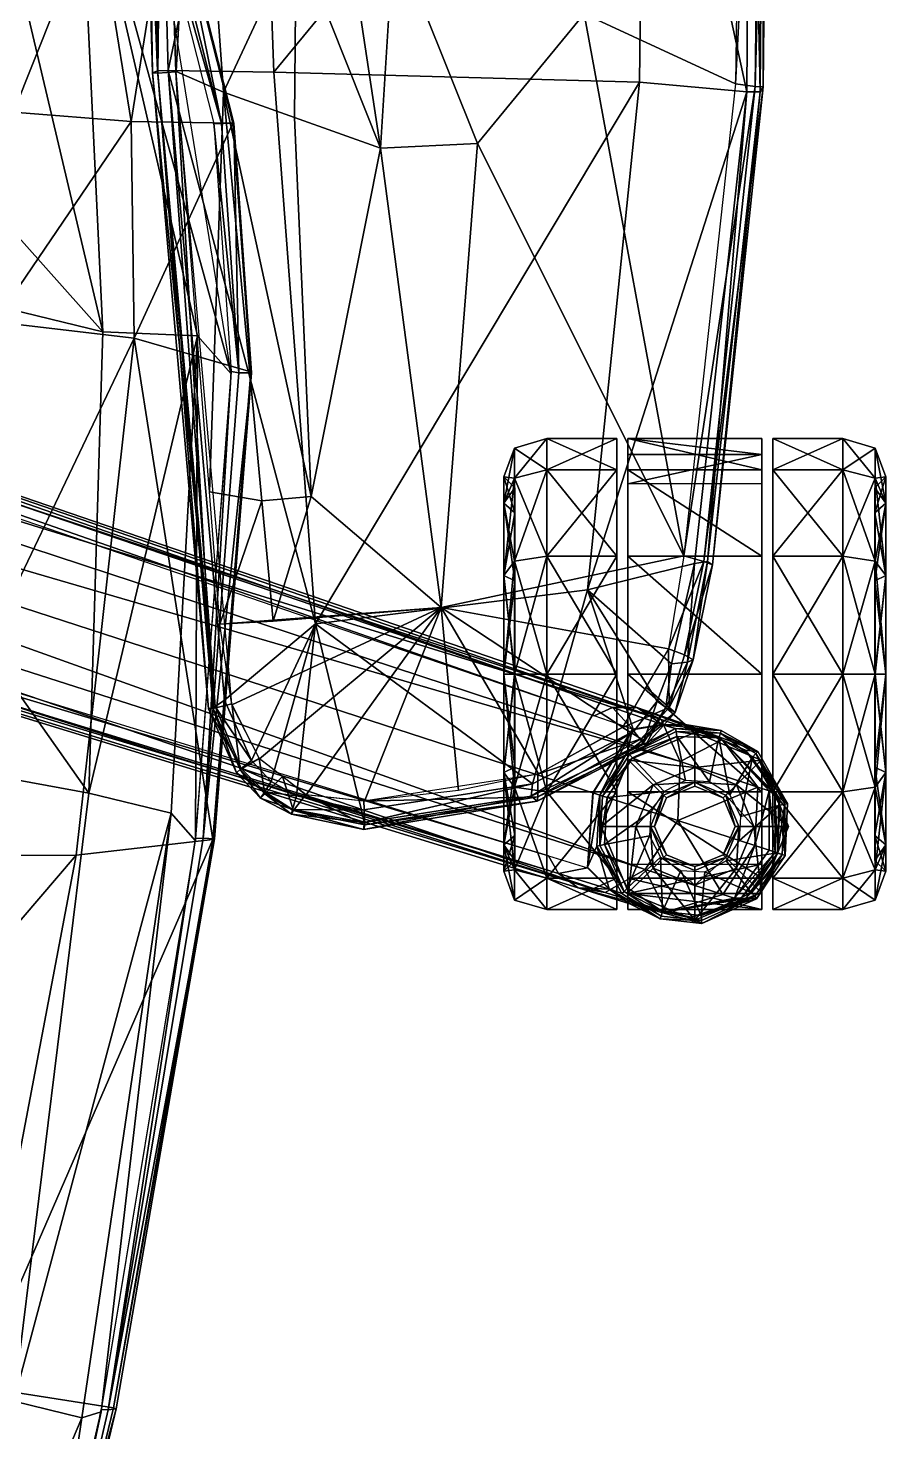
# Model space of a CAD drawing. Header units: inches. Extents: x -13.4 to 13.4, y -1.9 to 24.2.
# Drawn here: x 8.7 to 13.36, y 4.32 to 11.94 of the extents above; entities that cross this region are included whole.
import ezdxf

# ---------------------------------------------------------------- set-up
doc = ezdxf.new("R2010")
doc.units = ezdxf.units.IN
doc.header["$MEASUREMENT"] = 0
for name, color, linetype in [('AFUSE-3D-042', 42, 'Continuous'), ('AFUSE-3D-043', 43, 'Continuous'), ('AFUSE-3D-066', 66, 'Continuous'), ('AFUSE-3D-072', 72, 'Continuous'), ('AFUSE-3D-073', 73, 'Continuous')]:
    doc.layers.add(name, color=color, linetype=linetype)

msp = doc.modelspace()

# ---------------------------------------------------------------- meshes
at = {"layer": 'AFUSE-3D-042'}
mesh = msp.add_polyface(dxfattribs=at)
corners = [(9.3974, 13.9577, 25.1394), (9.457, 11.7093, 25.1382), (9.3992, 11.7077, 25.0924), (9.3376, 13.9509, 25.0929), (12.0456, 14.1476, 25.2602), (12.0175, 11.6457, 25.2727), (10.0324, 11.7004, 25.2707), (9.9461, 14.0449, 25.2595), (12.6013, 11.593, 25.1382), (12.6181, 14.276, 25.142), (12.6892, 11.6194, 24.8696), (12.6722, 11.593, 25.0757), (12.692, 14.2925, 25.0794), (12.7167, 14.298, 24.8684), (9.9912, 15.3103, 25.2397), (9.4082, 15.2811, 25.1391), (11.8198, 15.2274, 25.2431), (12.4533, 15.2512, 25.1372), (12.1926, 15.6488, 25.1321), (9.5983, 15.8854, 25.1409), (11.7099, 15.9186, 25.1418), (12.5236, 15.2609, 25.0796), (9.3471, 15.277, 25.0951), (9.3071, 13.9601, 24.9176), (9.3147, 15.2699, 24.9183), (12.5378, 15.2929, 24.8724), (9.3735, 11.6957, 24.9204), (12.2299, 15.7174, 25.0755), (9.5611, 15.947, 25.0967), (9.3359, 13.9601, 24.8414), (9.4272, 13.9467, 24.7573), (9.401, 11.695, 24.8421), (9.3452, 15.258, 24.8437), (9.4438, 15.2372, 24.7441), (9.5543, 15.9541, 24.8447), (9.6262, 15.8839, 24.7333), (12.5004, 15.2761, 24.7873), (12.2334, 15.7401, 24.8806), (12.4147, 15.2419, 24.7297), (12.1884, 15.6956, 24.7822), (12.6767, 14.2911, 24.7814), (12.5754, 14.2872, 24.7185), (12.6464, 11.6218, 24.781), (12.5395, 11.6371, 24.7139)]
mesh.append_faces([[corners[k] for k in face] for face in [(0, 1, 2), (2, 3, 0), (4, 5, 6), (6, 7, 4), (8, 5, 4), (4, 9, 8), (10, 11, 12), (12, 13, 10), (7, 6, 1), (1, 0, 7), (14, 7, 0), (0, 15, 14), (16, 4, 7), (7, 14, 16), (17, 9, 4), (4, 16, 17), (18, 17, 16), (14, 15, 19), (20, 16, 14), (21, 17, 18), (19, 15, 22), (3, 23, 24), (24, 22, 3), (21, 25, 13), (13, 12, 21), (23, 3, 2), (2, 26, 23), (9, 12, 11), (11, 8, 9), (25, 21, 27), (28, 22, 24), (0, 3, 22), (22, 15, 0), (17, 21, 12), (12, 9, 17), (29, 23, 26), (30, 29, 31), (32, 24, 23), (23, 29, 32), (29, 30, 33), (33, 32, 29), (24, 32, 34), (32, 33, 35), (36, 25, 37), (38, 36, 39), (40, 13, 25), (25, 36, 40), (36, 38, 41), (41, 40, 36), (42, 10, 13), (13, 40, 42), (40, 41, 43), (43, 42, 40)]], dxfattribs={"vtx2": -1})
mesh = msp.add_polyface(dxfattribs=at)
corners = [(11.735, 8.8891, 25.2363), (12.0175, 11.6457, 25.2727), (12.6013, 11.593, 25.1382), (12.3163, 9.0307, 25.1393), (12.1911, 8.487, 25.1404), (12.113, 8.2846, 25.1401), (10.2587, 8.7035, 25.2324), (10.0324, 11.7004, 25.2707), (11.4357, 7.835, 25.1396), (9.7631, 8.289, 25.1401), (9.457, 11.7093, 25.1382), (9.7124, 8.2548, 25.0977), (9.3992, 11.7077, 25.0924), (12.2778, 8.4954, 25.0808), (12.1605, 8.2488, 25.0843), (12.3875, 9.0424, 25.0823), (12.6722, 11.593, 25.0757), (12.6892, 11.6194, 24.8696), (12.414, 9.0237, 24.8758), (10.0173, 7.8467, 25.1396), (9.9106, 7.9613, 25.1396), (12.0371, 8.0562, 25.0841), (11.986, 8.12, 25.1396), (9.3735, 11.6957, 24.9204), (9.6776, 8.2429, 24.9191), (12.2114, 8.2222, 24.8753), (12.3085, 8.5086, 24.8755), (12.0505, 8.0429, 24.8769), (12.1784, 8.2485, 24.7853), (12.2616, 8.5354, 24.7779), (12.1746, 8.5673, 24.7202), (12.0524, 8.3595, 24.7208), (12.0257, 8.0796, 24.7952), (11.9245, 8.1405, 24.717), (9.401, 11.695, 24.8421), (9.703, 8.2445, 24.837), (9.8029, 8.2697, 24.7272), (9.4994, 11.7008, 24.7368), (9.3359, 13.9601, 24.8414), (9.4272, 13.9467, 24.7573), (12.3661, 9.0416, 24.7741), (12.6464, 11.6218, 24.781), (12.5395, 11.6371, 24.7139), (12.2577, 9.0722, 24.7092)]
mesh.append_faces([[corners[k] for k in face] for face in [(0, 1, 2), (2, 3, 0), (4, 5, 0), (0, 3, 4), (6, 7, 1), (1, 0, 6), (6, 0, 8), (6, 9, 10), (10, 7, 6), (10, 9, 11), (11, 12, 10), (4, 13, 14), (14, 5, 4), (3, 15, 13), (13, 4, 3), (16, 17, 18), (18, 15, 16), (6, 19, 20), (20, 9, 6), (5, 14, 21), (0, 5, 22), (22, 8, 0), (23, 12, 11), (11, 24, 23), (25, 14, 13), (13, 26, 25), (26, 13, 15), (15, 18, 26), (2, 16, 15), (15, 3, 2), (11, 9, 20), (14, 25, 27), (28, 25, 26), (26, 29, 28), (30, 31, 28), (28, 29, 30), (25, 28, 32), (28, 31, 33), (33, 32, 28), (34, 23, 24), (24, 35, 34), (35, 36, 37), (37, 34, 35), (23, 34, 38), (34, 37, 39), (40, 18, 17), (17, 41, 40), (41, 42, 43), (43, 40, 41), (29, 26, 18), (18, 40, 29), (30, 29, 40), (40, 43, 30)]], dxfattribs={"vtx2": -1})
mesh = msp.add_polyface(dxfattribs=at)
corners = [(11.8949, 8.9912, 0.3095), (11.8949, 9.0709, 0.1714), (11.8949, 9.5393, 0.6398), (11.8949, 9.4012, 0.7195), (11.515, 9.0709, 0.1714), (11.515, 9.5393, 0.6398), (11.2804, 8.9667, 0.3519), (11.3398, 8.9371, 0.4033), (11.3398, 9.3074, 0.7736), (11.2804, 9.3588, 0.7439), (11.8949, 9.7107, 1.2795), (11.8949, 9.5513, 1.2795), (11.515, 9.7107, 1.2795), (11.3398, 9.443, 1.2795), (11.2804, 9.5023, 1.2795), (11.8949, 9.5393, 1.9193), (11.8949, 9.4012, 1.8396), (11.515, 9.5393, 1.9193), (11.3398, 9.3074, 1.7854), (11.2804, 9.3588, 1.8151), (11.8949, 9.0709, 2.3876), (11.8949, 8.9912, 2.2496), (11.515, 9.0709, 2.3876), (11.3398, 8.9371, 2.1558), (11.2804, 8.9667, 2.2072), (11.3391, 9.0449, 0.2165), (11.3391, 9.4942, 0.6658), (11.3391, 9.6586, 1.2795), (11.3391, 9.4942, 1.8932), (11.3391, 9.0449, 2.3425), (11.3398, 8.4312, 0.2677), (11.9539, 9.5513, 1.2795), (11.9539, 9.4012, 1.8396), (11.9539, 9.5393, 1.9193), (11.9539, 9.7107, 1.2795), (11.9539, 8.9912, 2.2496), (11.9539, 9.0709, 2.3876), (12.6823, 9.0709, 2.3876), (12.6823, 9.5393, 1.9193), (12.6823, 9.6231, 0.9528), (11.9539, 9.6231, 0.9528), (11.9539, 9.4637, 0.9528)]
mesh.append_faces([[corners[k] for k in face] for face in [(30, 18, 8)]], dxfattribs={"vtx0": -1, "vtx1": -1, "vtx2": -1})
mesh.append_faces([[corners[k] for k in face] for face in [(0, 1, 2), (2, 3, 0), (1, 4, 5), (5, 2, 1), (6, 7, 8), (8, 9, 6), (3, 2, 10), (10, 11, 3), (2, 5, 12), (12, 10, 2), (9, 8, 13), (13, 14, 9), (11, 10, 15), (15, 16, 11), (10, 12, 17), (17, 15, 10), (14, 13, 18), (18, 19, 14), (16, 15, 20), (20, 21, 16), (15, 17, 22), (22, 20, 15), (19, 18, 23), (23, 24, 19), (25, 26, 5), (5, 4, 25), (26, 27, 12), (12, 5, 26), (27, 28, 17), (17, 12, 27), (28, 29, 22), (22, 17, 28), (6, 9, 26), (26, 25, 6), (9, 14, 27), (27, 26, 9), (14, 19, 28), (28, 27, 14), (19, 24, 29), (29, 28, 19), (18, 13, 8), (31, 32, 33), (33, 34, 31), (32, 35, 36), (36, 33, 32), (33, 36, 37), (34, 33, 38), (39, 40, 34), (31, 34, 40), (40, 41, 31), (41, 40, 39)]], dxfattribs={"vtx2": -1})
mesh = msp.add_polyface(dxfattribs=at)
corners = [(12.7413, 8.9912, 0.3095), (12.7413, 9.4012, 0.7195), (12.7413, 9.5393, 0.6398), (12.7413, 9.0709, 0.1714), (13.1213, 9.5393, 0.6398), (13.1213, 9.0709, 0.1714), (13.3558, 8.9667, 0.3519), (13.3558, 9.3588, 0.7439), (13.2965, 9.3074, 0.7736), (13.2965, 8.9371, 0.4033), (12.7413, 9.5513, 1.2795), (12.7413, 9.7107, 1.2795), (13.1213, 9.7107, 1.2795), (13.3558, 9.5023, 1.2795), (13.2965, 9.443, 1.2795), (12.7413, 9.4012, 1.8396), (12.7413, 9.5393, 1.9193), (13.1213, 9.5393, 1.9193), (13.3558, 9.3588, 1.8151), (13.2965, 9.3074, 1.7854), (12.7413, 8.9912, 2.2496), (12.7413, 9.0709, 2.3876), (13.1213, 9.0709, 2.3876), (13.3558, 8.9667, 2.2072), (13.2965, 8.9371, 2.1558), (13.2971, 9.0449, 0.2165), (13.2971, 9.4942, 0.6658), (13.2971, 9.6586, 1.2795), (13.2971, 9.4942, 1.8932), (13.2971, 9.0449, 2.3425), (13.2965, 8.4312, 2.2913), (13.2965, 8.4312, 0.2677), (12.6823, 9.0709, 2.3876), (12.6823, 9.5393, 1.9193), (11.9539, 9.5393, 1.9193), (12.6823, 9.7107, 1.2795), (11.9539, 9.7107, 1.2795), (12.6823, 9.6231, 0.9528), (12.6823, 9.4637, 0.9528), (11.9539, 9.4637, 0.9528), (12.6823, 9.4012, 1.8396), (12.6823, 9.5513, 1.2795), (12.6823, 8.9912, 2.2496)]
mesh.append_faces([[corners[k] for k in face] for face in [(8, 19, 31)]], dxfattribs={"vtx0": -1, "vtx1": -1, "vtx2": -1})
mesh.append_faces([[corners[k] for k in face] for face in [(0, 1, 2), (2, 3, 0), (3, 2, 4), (4, 5, 3), (6, 7, 8), (8, 9, 6), (1, 10, 11), (11, 2, 1), (2, 11, 12), (12, 4, 2), (7, 13, 14), (14, 8, 7), (10, 15, 16), (16, 11, 10), (11, 16, 17), (17, 12, 11), (13, 18, 19), (19, 14, 13), (15, 20, 21), (21, 16, 15), (16, 21, 22), (22, 17, 16), (18, 23, 24), (24, 19, 18), (25, 5, 4), (4, 26, 25), (26, 4, 12), (12, 27, 26), (27, 12, 17), (17, 28, 27), (28, 17, 22), (22, 29, 28), (6, 25, 26), (26, 7, 6), (7, 26, 27), (27, 13, 7), (13, 27, 28), (28, 18, 13), (18, 28, 29), (29, 23, 18), (8, 14, 19), (19, 24, 30), (32, 33, 34), (33, 35, 36), (36, 35, 37), (37, 38, 39), (35, 33, 40), (40, 41, 35), (41, 38, 37), (37, 35, 41), (33, 32, 42), (42, 40, 33)]], dxfattribs={"vtx2": -1})
mesh = msp.add_polyface(dxfattribs=at)
corners = [(11.8949, 8.4312, 0.1594), (11.8949, 8.4312, 0), (11.8949, 9.0709, 0.1714), (11.8949, 8.9912, 0.3095), (11.515, 8.4312, 0), (11.515, 9.0709, 0.1714), (11.2804, 8.4312, 0.2083), (11.3398, 8.4312, 0.2677), (11.3398, 8.9371, 0.4033), (11.2804, 8.9667, 0.3519), (11.8949, 8.9912, 2.2496), (11.8949, 9.0709, 2.3876), (11.8949, 8.4312, 2.5591), (11.8949, 8.4312, 2.3997), (11.515, 9.0709, 2.3876), (11.515, 8.4312, 2.5591), (11.2804, 8.9667, 2.2072), (11.3398, 8.9371, 2.1558), (11.3398, 8.4312, 2.2913), (11.2804, 8.4312, 2.3507), (11.8949, 7.7914, 2.3876), (11.8949, 7.8711, 2.2496), (11.515, 7.7914, 2.3876), (11.3398, 7.9253, 2.1558), (11.2804, 7.8956, 2.2072), (11.8949, 7.8711, 0.3095), (11.8949, 7.7914, 0.1714), (11.515, 7.7914, 0.1714), (11.2804, 7.8956, 0.3519), (11.3398, 7.9253, 0.4033), (11.3391, 8.4312, 0.0521), (11.3391, 9.0449, 0.2165), (11.3391, 9.0449, 2.3425), (11.3391, 8.4312, 2.507), (11.3391, 7.8174, 2.3425), (11.3391, 7.8174, 0.2165), (11.3398, 9.3074, 1.7854), (11.3398, 7.5549, 1.7854), (11.3398, 9.3074, 0.7736), (11.9539, 8.9912, 2.2496), (11.9539, 8.4312, 2.3997), (11.9539, 8.4312, 2.5591), (11.9539, 9.0709, 2.3876), (11.9539, 7.8711, 2.2496), (11.9539, 7.7914, 2.3876), (12.6823, 7.7914, 2.3876), (12.6823, 8.4312, 2.5591), (11.9579, 7.9638, 2.5581), (11.9579, 7.9638, 2.6614), (12.3178, 8.1129, 2.6614), (11.9579, 7.9638, 2.4559), (12.3178, 8.1129, 2.4559)]
mesh.append_faces([[corners[k] for k in face] for face in [(50, 49, 51)]], dxfattribs={"vtx0": -1})
mesh.append_faces([[corners[k] for k in face] for face in [(37, 18, 36), (7, 37, 36)]], dxfattribs={"vtx0": -1, "vtx1": -1, "vtx2": -1})
mesh.append_faces([[corners[k] for k in face] for face in [(8, 7, 38)]], dxfattribs={"vtx1": -1})
mesh.append_faces([[corners[k] for k in face] for face in [(50, 47, 49)]], dxfattribs={"vtx1": -1, "vtx2": -1})
mesh.append_faces([[corners[k] for k in face] for face in [(0, 1, 2), (2, 3, 0), (1, 4, 5), (5, 2, 1), (6, 7, 8), (8, 9, 6), (10, 11, 12), (12, 13, 10), (11, 14, 15), (15, 12, 11), (16, 17, 18), (18, 19, 16), (13, 12, 20), (20, 21, 13), (12, 15, 22), (19, 18, 23), (23, 24, 19), (25, 26, 1), (1, 0, 25), (26, 27, 4), (4, 1, 26), (28, 29, 7), (7, 6, 28), (30, 31, 5), (5, 4, 30), (32, 33, 15), (15, 14, 32), (33, 34, 22), (22, 15, 33), (35, 30, 4), (4, 27, 35), (6, 9, 31), (31, 30, 6), (16, 19, 33), (33, 32, 16), (19, 24, 34), (34, 33, 19), (28, 6, 30), (30, 35, 28), (18, 17, 36), (39, 40, 41), (41, 42, 39), (40, 43, 44), (44, 41, 40), (41, 44, 45), (42, 41, 46), (47, 48, 49)]], dxfattribs={"vtx2": -1})
mesh = msp.add_polyface(dxfattribs=at)
corners = [(12.7413, 8.4312, 0.1594), (12.7413, 8.9912, 0.3095), (12.7413, 9.0709, 0.1714), (12.7413, 8.4312, 0), (13.1213, 9.0709, 0.1714), (13.1213, 8.4312, 0), (13.3558, 8.4312, 0.2083), (13.3558, 8.9667, 0.3519), (13.2965, 8.9371, 0.4033), (13.2965, 8.4312, 0.2677), (12.7413, 8.9912, 2.2496), (12.7413, 8.4312, 2.3997), (12.7413, 8.4312, 2.5591), (12.7413, 9.0709, 2.3876), (13.1213, 8.4312, 2.5591), (13.1213, 9.0709, 2.3876), (13.3558, 8.9667, 2.2072), (13.3558, 8.4312, 2.3507), (13.2965, 8.4312, 2.2913), (13.2965, 8.9371, 2.1558), (12.7413, 7.8711, 2.2496), (12.7413, 7.7914, 2.3876), (13.1213, 7.7914, 2.3876), (13.3558, 7.8956, 2.2072), (13.2965, 7.9253, 2.1558), (12.7413, 7.8711, 0.3095), (12.7413, 7.7914, 0.1714), (13.1213, 7.7914, 0.1714), (13.3558, 7.8956, 0.3519), (13.2965, 7.9253, 0.4033), (13.2971, 8.4312, 0.0521), (13.2971, 9.0449, 0.2165), (13.2971, 9.0449, 2.3425), (13.2971, 8.4312, 2.507), (13.2971, 7.8174, 2.3425), (13.2971, 7.8174, 0.2165), (13.2965, 9.3074, 1.7854), (13.2965, 7.5549, 1.7854), (13.2965, 9.3074, 0.7736), (12.6823, 7.7914, 2.3876), (12.6823, 8.4312, 2.5591), (11.9539, 8.4312, 2.5591), (12.6823, 9.0709, 2.3876), (11.9539, 9.0709, 2.3876), (12.6823, 8.4312, 2.3997), (12.6823, 8.9912, 2.2496), (12.6823, 7.8711, 2.2496), (12.6778, 7.9638, 2.4559), (12.3178, 8.1129, 2.4559), (12.3178, 8.1129, 2.6614), (12.6778, 7.9638, 2.6614), (12.6778, 7.9638, 2.5581)]
mesh.append_faces([[corners[k] for k in face] for face in [(47, 49, 51)]], dxfattribs={"vtx0": -1, "vtx1": -1})
mesh.append_faces([[corners[k] for k in face] for face in [(36, 18, 37), (36, 37, 9)]], dxfattribs={"vtx0": -1, "vtx1": -1, "vtx2": -1})
mesh.append_faces([[corners[k] for k in face] for face in [(8, 38, 9)]], dxfattribs={"vtx1": -1})
mesh.append_faces([[corners[k] for k in face] for face in [(0, 1, 2), (2, 3, 0), (3, 2, 4), (4, 5, 3), (6, 7, 8), (8, 9, 6), (10, 11, 12), (12, 13, 10), (13, 12, 14), (14, 15, 13), (16, 17, 18), (18, 19, 16), (11, 20, 21), (21, 12, 11), (12, 21, 22), (22, 14, 12), (17, 23, 24), (24, 18, 17), (25, 0, 3), (3, 26, 25), (26, 3, 5), (5, 27, 26), (28, 6, 9), (9, 29, 28), (30, 5, 4), (4, 31, 30), (32, 15, 14), (14, 33, 32), (33, 14, 22), (22, 34, 33), (35, 27, 5), (5, 30, 35), (6, 30, 31), (31, 7, 6), (16, 32, 33), (33, 17, 16), (17, 33, 34), (34, 23, 17), (28, 35, 30), (30, 6, 28), (39, 40, 41), (40, 42, 43), (42, 40, 44), (44, 45, 42), (40, 39, 46), (46, 44, 40), (47, 48, 49), (49, 50, 51)]], dxfattribs={"vtx2": -1})
mesh = msp.add_polyface(dxfattribs=at)
corners = [(11.4357, 7.835, 25.1396), (10.5073, 7.6925, 25.1409), (10.2587, 8.7035, 25.2324), (10.1548, 7.7699, 25.1399), (10.0173, 7.8467, 25.1396), (10.1337, 7.6955, 25.0925), (9.9834, 7.7923, 25.089), (10.5216, 7.6245, 25.095), (11.4295, 7.7678, 25.0908), (11.986, 8.12, 25.1396), (12.0371, 8.0562, 25.0841), (9.8539, 7.9178, 25.096), (9.9106, 7.9613, 25.1396), (9.8285, 7.8952, 24.9181), (9.6776, 8.2429, 24.9191), (9.7124, 8.2548, 25.0977), (12.113, 8.2846, 25.1401), (9.9584, 7.7575, 24.9084), (10.1271, 7.6693, 24.9153), (10.5197, 7.5866, 24.8999), (11.4623, 7.7402, 24.8884), (12.0505, 8.0429, 24.8769), (12.1605, 8.2488, 25.0843), (12.0257, 8.0796, 24.7952), (12.2114, 8.2222, 24.8753), (11.4652, 7.7651, 24.8176), (11.9245, 8.1405, 24.717), (11.4645, 7.8875, 24.7209), (10.5262, 7.6113, 24.8294), (10.5209, 7.7402, 24.7182), (10.1389, 7.6892, 24.8444), (10.2036, 7.7749, 24.7353), (9.9831, 7.7799, 24.8403), (9.8487, 7.9136, 24.8452), (9.703, 8.2445, 24.837), (10.0793, 7.8745, 24.7319), (9.9528, 7.9725, 24.7253), (9.8029, 8.2697, 24.7272)]
mesh.append_faces([[corners[k] for k in face] for face in [(0, 1, 2), (2, 1, 3), (3, 4, 2), (3, 5, 6), (6, 4, 3), (1, 7, 5), (5, 3, 1), (0, 8, 7), (7, 1, 0), (9, 10, 8), (8, 0, 9), (4, 6, 11), (11, 12, 4), (11, 13, 14), (14, 15, 11), (10, 9, 16), (17, 6, 5), (5, 18, 17), (18, 5, 7), (7, 19, 18), (19, 7, 8), (8, 20, 19), (20, 8, 10), (10, 21, 20), (13, 11, 6), (6, 17, 13), (12, 11, 15), (21, 10, 22), (23, 21, 24), (25, 20, 21), (21, 23, 25), (23, 26, 27), (27, 25, 23), (28, 19, 20), (20, 25, 28), (25, 27, 29), (29, 28, 25), (30, 18, 19), (19, 28, 30), (28, 29, 31), (31, 30, 28), (32, 17, 18), (18, 30, 32), (33, 13, 17), (17, 32, 33), (34, 14, 13), (13, 33, 34), (30, 31, 35), (35, 32, 30), (36, 33, 32), (32, 35, 36), (37, 34, 33), (33, 36, 37)]], dxfattribs={"vtx2": -1})
mesh = msp.add_polyface(dxfattribs=at)
corners = [(11.515, 7.7914, 2.3876), (11.8949, 7.7914, 2.3876), (11.8949, 8.4312, 2.5591), (11.8949, 7.8711, 2.2496), (11.8949, 7.3231, 1.9193), (11.8949, 7.4611, 1.8396), (11.515, 7.3231, 1.9193), (11.2804, 7.8956, 2.2072), (11.3398, 7.9253, 2.1558), (11.3398, 7.5549, 1.7854), (11.2804, 7.5035, 1.8151), (11.8949, 7.1516, 1.2795), (11.8949, 7.311, 1.2795), (11.515, 7.1516, 1.2795), (11.3398, 7.4193, 1.2795), (11.2804, 7.36, 1.2795), (11.8949, 7.3231, 0.6398), (11.8949, 7.4611, 0.7195), (11.515, 7.3231, 0.6398), (11.3398, 7.5549, 0.7736), (11.2804, 7.5035, 0.7439), (11.8949, 7.7914, 0.1714), (11.8949, 7.8711, 0.3095), (11.515, 7.7914, 0.1714), (11.3398, 7.9253, 0.4033), (11.2804, 7.8956, 0.3519), (11.3391, 7.8174, 2.3425), (11.3391, 7.3682, 1.8932), (11.3391, 7.2037, 1.2795), (11.3391, 7.3682, 0.6658), (11.3391, 7.8174, 0.2165), (11.3398, 8.4312, 0.2677), (11.3398, 8.4312, 2.2913), (11.9539, 7.8711, 2.2496), (11.9539, 7.4611, 1.8396), (11.9539, 7.3231, 1.9193), (12.0914, 7.8303, 2.6614), (11.9579, 7.9638, 2.6614), (11.8088, 7.6039, 2.6614), (11.9976, 7.6039, 2.6614), (11.9579, 7.244, 2.6614), (11.8088, 7.6039, 2.3569), (11.9579, 7.244, 1.9394), (11.9579, 7.9638, 2.5581)]
mesh.append_faces([[corners[k] for k in face] for face in [(31, 19, 9)]], dxfattribs={"vtx0": -1, "vtx1": -1, "vtx2": -1})
mesh.append_faces([[corners[k] for k in face] for face in [(0, 1, 2), (3, 1, 4), (4, 5, 3), (1, 0, 6), (6, 4, 1), (7, 8, 9), (9, 10, 7), (5, 4, 11), (11, 12, 5), (4, 6, 13), (13, 11, 4), (10, 9, 14), (14, 15, 10), (12, 11, 16), (16, 17, 12), (11, 13, 18), (18, 16, 11), (15, 14, 19), (19, 20, 15), (17, 16, 21), (21, 22, 17), (16, 18, 23), (23, 21, 16), (20, 19, 24), (24, 25, 20), (26, 27, 6), (6, 0, 26), (27, 28, 13), (13, 6, 27), (28, 29, 18), (18, 13, 28), (29, 30, 23), (23, 18, 29), (7, 10, 27), (27, 26, 7), (10, 15, 28), (28, 27, 10), (15, 20, 29), (29, 28, 15), (20, 25, 30), (30, 29, 20), (31, 24, 19), (19, 14, 9), (9, 8, 32), (33, 34, 35), (36, 37, 38), (39, 38, 40), (40, 38, 41), (41, 42, 40), (38, 37, 43), (43, 41, 38)]], dxfattribs={"vtx2": -1})
mesh = msp.add_polyface(dxfattribs=at)
corners = [(12.7413, 7.8711, 2.2496), (12.7413, 7.4611, 1.8396), (12.7413, 7.3231, 1.9193), (12.7413, 7.7914, 2.3876), (13.1213, 7.3231, 1.9193), (13.1213, 7.7914, 2.3876), (13.3558, 7.8956, 2.2072), (13.3558, 7.5035, 1.8151), (13.2965, 7.5549, 1.7854), (13.2965, 7.9253, 2.1558), (12.7413, 7.311, 1.2795), (12.7413, 7.1516, 1.2795), (13.1213, 7.1516, 1.2795), (13.3558, 7.36, 1.2795), (13.2965, 7.4193, 1.2795), (12.7413, 7.4611, 0.7195), (12.7413, 7.3231, 0.6398), (13.1213, 7.3231, 0.6398), (13.3558, 7.5035, 0.7439), (13.2965, 7.5549, 0.7736), (12.7413, 7.8711, 0.3095), (12.7413, 7.7914, 0.1714), (13.1213, 7.7914, 0.1714), (13.3558, 7.8956, 0.3519), (13.2965, 7.9253, 0.4033), (13.2971, 7.8174, 2.3425), (13.2971, 7.3682, 1.8932), (13.2971, 7.2037, 1.2795), (13.2971, 7.3682, 0.6658), (13.2971, 7.8174, 0.2165), (13.2965, 8.4312, 2.2913), (13.2965, 8.4312, 0.2677), (12.6823, 7.4611, 1.8396), (12.6823, 7.3231, 1.9193), (12.6823, 7.1516, 1.2795), (12.6823, 7.2392, 0.9528), (12.6823, 7.3986, 0.9528), (12.6823, 7.311, 1.2795), (12.8269, 7.6039, 2.6614), (12.6778, 7.9638, 2.6614), (12.5443, 7.8303, 2.6614), (12.6778, 7.244, 2.6614), (12.6381, 7.6039, 2.6614), (12.6778, 7.244, 1.9394), (12.8269, 7.6039, 2.3569), (12.6778, 7.9638, 2.5581)]
mesh.append_faces([[corners[k] for k in face] for face in [(8, 19, 31)]], dxfattribs={"vtx0": -1, "vtx1": -1, "vtx2": -1})
mesh.append_faces([[corners[k] for k in face] for face in [(0, 1, 2), (2, 3, 0), (3, 2, 4), (4, 5, 3), (6, 7, 8), (8, 9, 6), (1, 10, 11), (11, 2, 1), (2, 11, 12), (12, 4, 2), (7, 13, 14), (14, 8, 7), (10, 15, 16), (16, 11, 10), (11, 16, 17), (17, 12, 11), (13, 18, 19), (19, 14, 13), (15, 20, 21), (21, 16, 15), (16, 21, 22), (22, 17, 16), (18, 23, 24), (24, 19, 18), (25, 5, 4), (4, 26, 25), (26, 4, 12), (12, 27, 26), (27, 12, 17), (17, 28, 27), (28, 17, 22), (22, 29, 28), (6, 25, 26), (26, 7, 6), (7, 26, 27), (27, 13, 7), (13, 27, 28), (28, 18, 13), (18, 28, 29), (29, 23, 18), (30, 9, 8), (8, 14, 19), (19, 24, 31), (32, 33, 34), (35, 36, 37), (37, 34, 35), (38, 39, 40), (41, 38, 42), (41, 43, 44), (44, 38, 41), (38, 44, 45), (45, 39, 38)]], dxfattribs={"vtx2": -1})
mesh = msp.add_polyface(dxfattribs=at)
corners = [(11.9539, 7.3231, 1.9193), (11.9539, 7.7914, 2.3876), (11.9539, 7.8711, 2.2496), (11.9539, 7.4611, 1.8396), (11.9539, 7.311, 1.2795), (11.9539, 7.1516, 1.2795), (11.9539, 7.3986, 0.9528), (11.9539, 7.2392, 0.9528), (12.6823, 7.1516, 1.2795), (12.6823, 7.3231, 1.9193), (12.6823, 7.3986, 0.9528), (11.9579, 7.9638, 2.6614), (12.0914, 7.8303, 2.6614), (12.3178, 7.9241, 2.6614), (12.3178, 8.1129, 2.6614), (11.8088, 7.6039, 2.6614), (11.9976, 7.6039, 2.6614), (11.9579, 7.244, 2.6614), (12.0914, 7.3775, 2.6614), (12.3178, 7.0949, 2.6614), (12.3178, 7.2837, 2.6614), (12.0914, 7.8303, 2.7835), (12.1483, 7.7734, 2.7835), (12.3178, 7.8436, 2.7835), (12.3178, 7.9241, 2.7835), (11.9976, 7.6039, 2.7835), (12.0781, 7.6039, 2.7835), (12.0914, 7.3775, 2.7835), (12.1483, 7.4344, 2.7835), (12.3178, 7.2837, 2.7835), (12.3178, 7.3642, 2.7835), (12.1633, 7.7585, 2.8622), (12.3178, 7.8225, 2.8622), (12.0993, 7.6039, 2.8622), (12.1633, 7.4493, 2.8622), (12.3178, 7.3853, 2.8622), (12.1633, 7.7585, 3.6496), (12.0993, 7.6039, 3.6496), (12.1633, 7.4493, 3.6496), (12.3178, 7.3853, 3.6496), (12.3178, 7.0949, 1.2673), (12.3178, 7.0949, 1.7393), (11.9579, 7.244, 1.7393), (12.1065, 7.1824, 1.2673), (11.9579, 7.244, 1.9394), (12.3178, 7.0949, 1.9394)]
mesh.append_faces([[corners[k] for k in face] for face in [(0, 1, 2), (3, 4, 5), (5, 0, 3), (4, 6, 7), (7, 5, 4), (0, 5, 8), (1, 0, 9), (8, 5, 7), (7, 6, 10), (11, 12, 13), (13, 14, 11), (15, 16, 12), (17, 18, 16), (19, 20, 18), (18, 17, 19), (21, 22, 23), (23, 24, 21), (25, 26, 22), (22, 21, 25), (27, 28, 26), (26, 25, 27), (29, 30, 28), (28, 27, 29), (21, 24, 13), (13, 12, 21), (25, 21, 12), (12, 16, 25), (27, 25, 16), (16, 18, 27), (29, 27, 18), (18, 20, 29), (31, 32, 23), (23, 22, 31), (33, 31, 22), (22, 26, 33), (34, 33, 26), (26, 28, 34), (35, 34, 28), (28, 30, 35), (32, 31, 36), (37, 36, 31), (31, 33, 37), (38, 37, 33), (33, 34, 38), (39, 38, 34), (34, 35, 39), (40, 41, 42), (42, 43, 40), (19, 17, 44), (44, 45, 19), (45, 44, 42), (42, 41, 45)]], dxfattribs={"vtx2": -1})
mesh = msp.add_polyface(dxfattribs=at)
corners = [(12.6823, 7.1516, 1.2795), (12.6823, 7.3231, 1.9193), (11.9539, 7.3231, 1.9193), (12.6823, 7.7914, 2.3876), (11.9539, 7.7914, 2.3876), (11.9539, 7.2392, 0.9528), (12.6823, 7.2392, 0.9528), (12.6823, 7.3986, 0.9528), (12.6823, 7.4611, 1.8396), (12.6823, 7.8711, 2.2496), (12.6823, 7.311, 1.2795), (12.1633, 7.7585, 3.6496), (12.3178, 7.8225, 3.6496), (12.3178, 7.8225, 2.8622), (12.6778, 7.9638, 2.6614), (12.3178, 8.1129, 2.6614), (12.3178, 7.9241, 2.6614), (12.5443, 7.8303, 2.6614), (12.6381, 7.6039, 2.6614), (12.8269, 7.6039, 2.6614), (12.5443, 7.3775, 2.6614), (12.6778, 7.244, 2.6614), (12.3178, 7.0949, 2.6614), (12.3178, 7.2837, 2.6614), (12.5443, 7.8303, 2.7835), (12.3178, 7.9241, 2.7835), (12.3178, 7.8436, 2.7835), (12.4873, 7.7734, 2.7835), (12.6381, 7.6039, 2.7835), (12.5576, 7.6039, 2.7835), (12.5443, 7.3775, 2.7835), (12.4873, 7.4344, 2.7835), (12.3178, 7.2837, 2.7835), (12.3178, 7.3642, 2.7835), (12.4724, 7.7585, 2.8622), (12.5364, 7.6039, 2.8622), (12.4724, 7.4493, 2.8622), (12.3178, 7.3853, 2.8622), (12.4724, 7.7585, 3.6496), (12.5364, 7.6039, 3.6496), (12.4724, 7.4493, 3.6496), (12.3178, 7.3853, 3.6496), (12.3178, 7.0949, 1.2673), (12.5292, 7.1824, 1.2673), (12.6778, 7.244, 1.7393), (12.3178, 7.0949, 1.7393), (12.3178, 7.0949, 1.9394), (12.6778, 7.244, 1.9394)]
mesh.append_faces([[corners[k] for k in face] for face in [(0, 1, 2), (1, 3, 4), (5, 6, 0), (7, 6, 5), (3, 1, 8), (8, 9, 3), (0, 10, 8), (11, 12, 13), (14, 15, 16), (16, 17, 14), (17, 18, 19), (18, 20, 21), (22, 21, 20), (20, 23, 22), (24, 25, 26), (26, 27, 24), (28, 24, 27), (27, 29, 28), (30, 28, 29), (29, 31, 30), (32, 30, 31), (31, 33, 32), (24, 17, 16), (16, 25, 24), (28, 18, 17), (17, 24, 28), (30, 20, 18), (18, 28, 30), (32, 23, 20), (20, 30, 32), (34, 27, 26), (26, 13, 34), (35, 29, 27), (27, 34, 35), (36, 31, 29), (29, 35, 36), (37, 33, 31), (31, 36, 37), (38, 34, 13), (13, 12, 38), (39, 35, 34), (34, 38, 39), (40, 36, 35), (35, 39, 40), (41, 37, 36), (36, 40, 41), (42, 43, 44), (44, 45, 42), (22, 46, 47), (47, 21, 22), (46, 45, 44), (44, 47, 46)]], dxfattribs={"vtx2": -1})
at = {"layer": 'AFUSE-3D-043'}
mesh = msp.add_polyface(dxfattribs=at)
corners = [(1.2758, 10.3942, 5.6322), (1.6964, 10.3368, 5.5461), (1.6932, 10.4406, 7.404), (1.8073, 10.6723, 7.8368), (2.1056, 10.3111, 7.2621), (2.2793, 10.5025, 7.6491), (1.2212, 10.7049, 7.9886), (2.4261, 10.8198, 7.7513), (1.9246, 10.9827, 7.9349), (1.685, 10.4641, 5.5564), (1.6814, 10.4065, 5.4917), (1.2761, 10.4674, 5.5728), (2.0802, 10.3448, 5.4724), (2.1197, 11.6394, 5.5461), (2.056, 11.5574, 7.404), (2.4658, 11.4197, 7.2621), (2.526, 11.4996, 5.4662), (1.7457, 11.8402, 5.6322), (1.6563, 11.7859, 7.5482), (2.0122, 11.3028, 7.8368), (2.4939, 11.1628, 7.6491), (1.5188, 11.621, 7.9886), (1.5582, 12.1142, 5.6735), (1.464, 12.0836, 7.5884), (1.7029, 11.7808, 5.5728), (1.5025, 12.0961, 5.6216), (2.0665, 11.5918, 5.4917), (2.4588, 11.463, 5.4094), (1.447, 12.0781, 5.6761), (1.6642, 11.7538, 5.6404), (2.0356, 11.5431, 5.5564), (2.4254, 11.4073, 5.4724), (11.8717, 8.2496, 3.4369), (1.6337, 12.8573, 7.404), (1.4445, 12.4375, 7.5482), (1.5488, 12.4461, 5.6322), (1.4793, 12.469, 5.5728), (1.6624, 12.8356, 5.4917)]
mesh.append_faces([[corners[k] for k in face] for face in [(0, 1, 2), (3, 2, 4), (4, 5, 3), (2, 3, 6), (3, 5, 7), (7, 8, 3), (6, 3, 8), (9, 10, 11), (10, 9, 12), (13, 14, 15), (15, 16, 13), (17, 18, 14), (14, 13, 17), (19, 20, 15), (15, 14, 19), (14, 18, 21), (21, 19, 14), (19, 8, 7), (7, 20, 19), (22, 23, 18), (18, 17, 22), (22, 17, 24), (24, 25, 22), (17, 13, 26), (26, 24, 17), (13, 16, 27), (27, 26, 13), (8, 19, 21), (28, 25, 24), (24, 29, 28), (24, 26, 30), (30, 29, 24), (26, 27, 31), (31, 30, 26), (32, 27, 16), (33, 34, 35), (35, 36, 37)]], dxfattribs={"vtx2": -1})
mesh = msp.add_polyface(dxfattribs=at)
corners = [(0.9631, 10.2827, 5.6735), (0.9049, 10.3629, 7.5884), (0.6811, 10.088, 7.5482), (0.7605, 10.0197, 5.6322), (0.6908, 10.0421, 5.5728), (0.9287, 10.3301, 5.6216), (0.8944, 10.3773, 5.6761), (2.1074, 10.2111, 5.4662), (11.6841, 7.2702, 3.4682), (11.8307, 7.2444, 3.7883), (2.1056, 10.3111, 7.2621), (1.6964, 10.3368, 5.5461), (1.6932, 10.4406, 7.404), (1.2758, 10.3942, 5.6322), (1.2354, 10.4907, 7.5482), (11.7343, 7.3786, 3.4686), (11.8521, 7.2627, 3.3801), (11.5784, 7.3471, 3.4369), (11.5242, 7.4432, 3.5122), (1.2761, 10.4674, 5.5728), (1.6814, 10.4065, 5.4917), (2.0745, 10.2802, 5.4094), (2.4261, 10.8198, 7.7513), (2.2793, 10.5025, 7.6491), (12.0478, 7.3698, 4.0863), (12.2262, 7.6356, 4.1625), (2.0802, 10.3448, 5.4724), (11.7657, 7.7852, 3.492), (11.736, 7.3828, 3.4541), (2.526, 11.4996, 5.4662), (2.4658, 11.4197, 7.2621), (12.1361, 8.1845, 3.7883), (12.0024, 8.2497, 3.4682), (12.2381, 7.9554, 4.0863), (2.4939, 11.1628, 7.6491), (2.4588, 11.463, 5.4094), (11.8717, 8.2496, 3.4369), (11.7714, 8.2038, 3.5122), (2.4254, 11.4073, 5.4724)]
mesh.append_faces([[corners[k] for k in face] for face in [(0, 1, 2), (0, 3, 4), (4, 5, 0), (6, 5, 4), (7, 8, 9), (9, 10, 7), (11, 7, 10), (10, 12, 11), (0, 13, 14), (14, 1, 0), (15, 16, 17), (17, 18, 15), (0, 5, 19), (19, 13, 0), (20, 11, 13), (11, 20, 21), (21, 7, 11), (22, 23, 24), (24, 25, 22), (8, 17, 16), (26, 21, 20), (27, 28, 15), (23, 10, 9), (9, 24, 23), (21, 26, 18), (18, 17, 21), (7, 21, 17), (17, 8, 7), (29, 30, 31), (31, 32, 29), (22, 25, 33), (33, 34, 22), (34, 33, 31), (31, 30, 34), (35, 36, 37), (37, 38, 35), (29, 32, 36)]], dxfattribs={"vtx2": -1})
mesh = msp.add_polyface(dxfattribs=at)
corners = [(11.736, 7.3828, 3.4541), (11.7657, 7.7852, 3.492), (11.8017, 7.7735, 2.7693), (11.7343, 7.3786, 3.4686), (11.7648, 7.7855, 3.5111), (12.4668, 8.0738, 3.6695), (12.1361, 8.1845, 3.7883), (12.2381, 7.9554, 4.0863), (11.9792, 8.1326, 3.4686), (11.7714, 8.2038, 3.5122), (11.8717, 8.2496, 3.4369), (12.1428, 8.1571, 3.3801), (11.9782, 8.1281, 3.4541), (11.9525, 8.0069, 2.7693), (12.0024, 8.2497, 3.4682), (12.2753, 8.1561, 3.4107), (12.1422, 8.1558, 3.3715), (12.2128, 8.1346, 2.7693), (12.2772, 8.1556, 3.3984), (12.4618, 8.125, 2.7693), (11.8168, 7.7686, 2.742), (11.8021, 7.5006, 2.7421), (11.9625, 7.994, 2.7421), (12.2158, 8.1187, 2.742), (11.8274, 7.5054, 2.7254), (11.8414, 7.7606, 2.7254), (12.0795, 7.6832, 2.7254), (11.9801, 7.9753, 2.7254), (12.1508, 7.793, 2.7254), (12.2196, 8.0927, 2.7254), (12.2674, 7.8524, 2.7254), (12.4486, 8.084, 2.7254)]
mesh.append_faces([[corners[k] for k in face] for face in [(0, 1, 2), (3, 4, 1), (5, 6, 7), (8, 9, 10), (10, 11, 8), (2, 1, 12), (12, 13, 2), (11, 10, 14), (14, 15, 11), (13, 12, 16), (16, 17, 13), (16, 18, 19), (19, 17, 16), (18, 16, 11), (11, 15, 18), (11, 16, 12), (12, 8, 11), (8, 12, 1), (1, 4, 8), (14, 6, 5), (5, 15, 14), (2, 20, 21), (13, 22, 20), (20, 2, 13), (17, 23, 22), (22, 13, 17), (24, 25, 26), (25, 27, 28), (28, 26, 25), (27, 29, 30), (30, 28, 27), (21, 20, 25), (27, 25, 20), (20, 22, 27), (29, 27, 22), (22, 23, 29), (31, 29, 23)]], dxfattribs={"vtx2": -1})
mesh = msp.add_polyface(dxfattribs=at)
corners = [(12.6602, 8.011, 2.7693), (12.4618, 8.125, 2.7693), (12.2772, 8.1556, 3.3984), (12.5928, 8.018, 3.4656), (12.8219, 7.7282, 2.7693), (12.7737, 7.7603, 3.5517), (12.2381, 7.9554, 4.0863), (12.6598, 7.8166, 3.9321), (12.4668, 8.0738, 3.6695), (12.7535, 7.4642, 3.8673), (12.7524, 7.7754, 3.8153), (12.7225, 7.7964, 3.8882), (12.7692, 7.4591, 3.5494), (12.6446, 7.4996, 4.0093), (12.808, 7.4465, 2.7693), (12.2753, 8.1561, 3.4107), (12.2262, 7.6356, 4.1625), (12.6489, 7.9996, 2.742), (12.4578, 8.1095, 2.7422), (12.8064, 7.7248, 2.742), (12.2128, 8.1346, 2.7693), (12.2158, 8.1187, 2.742), (12.4486, 8.084, 2.7254), (12.6311, 7.9791, 2.7254), (12.5078, 7.7743, 2.7254), (12.3981, 7.8455, 2.7254), (12.7799, 7.7189, 2.7254), (12.5672, 7.6577, 2.7254), (12.2196, 8.0927, 2.7254), (12.2674, 7.8524, 2.7254), (12.5604, 7.527, 2.7254), (12.7671, 7.4598, 2.7254)]
mesh.append_faces([[corners[k] for k in face] for face in [(0, 1, 2), (2, 3, 0), (4, 0, 3), (3, 5, 4), (6, 7, 8), (9, 10, 11), (12, 5, 10), (11, 7, 13), (11, 10, 8), (8, 7, 11), (5, 3, 8), (8, 10, 5), (14, 4, 5), (8, 3, 2), (2, 15, 8), (7, 6, 16), (16, 13, 7), (0, 17, 18), (18, 1, 0), (4, 19, 17), (17, 0, 4), (20, 1, 18), (18, 21, 20), (19, 4, 14), (22, 23, 24), (24, 25, 22), (23, 26, 27), (27, 24, 23), (28, 22, 25), (25, 29, 28), (30, 27, 26), (23, 22, 18), (18, 17, 23), (26, 23, 17), (17, 19, 26), (21, 18, 22), (31, 26, 19)]], dxfattribs={"vtx2": -1})
mesh = msp.add_polyface(dxfattribs=at)
corners = [(12.6537, 7.2104, 2.7693), (12.5958, 7.2128, 3.5517), (12.2979, 7.1106, 3.4656), (12.3566, 7.0767, 2.7693), (12.7535, 7.4642, 3.8673), (12.7223, 7.4743, 3.9537), (12.5332, 7.2136, 3.8882), (12.5697, 7.2131, 3.8153), (12.7692, 7.4591, 3.5494), (12.6446, 7.4996, 4.0093), (12.4705, 7.2342, 3.9321), (12.1632, 7.1395, 3.6695), (12.808, 7.4465, 2.7693), (12.2262, 7.6356, 4.1625), (12.7225, 7.7964, 3.8882), (12.7524, 7.7754, 3.8153), (12.7737, 7.7603, 3.5517), (12.3542, 7.0925, 2.742), (12.1291, 7.1011, 2.7693), (12.6431, 7.2223, 2.742), (12.793, 7.4514, 2.742), (12.8064, 7.7248, 2.742), (12.2418, 7.3647, 2.7254), (12.3725, 7.3578, 2.7254), (12.3518, 7.1196, 2.7254), (12.6251, 7.2426, 2.7254), (12.4891, 7.4172, 2.7254), (12.7671, 7.4598, 2.7254), (12.5604, 7.527, 2.7254), (12.7799, 7.7189, 2.7254), (12.1425, 7.142, 2.7254)]
mesh.append_faces([[corners[k] for k in face] for face in [(0, 1, 2), (2, 3, 0), (4, 5, 6), (6, 7, 4), (7, 1, 8), (8, 4, 7), (9, 10, 6), (6, 5, 9), (6, 10, 11), (11, 7, 6), (1, 7, 11), (11, 2, 1), (1, 0, 12), (12, 8, 1), (10, 9, 13), (14, 5, 4), (15, 4, 8), (9, 5, 14), (16, 8, 12), (17, 3, 18), (3, 17, 19), (19, 0, 3), (0, 19, 20), (20, 12, 0), (12, 20, 21), (22, 23, 24), (25, 24, 23), (23, 26, 25), (27, 25, 26), (26, 28, 27), (29, 27, 28), (30, 24, 17), (24, 25, 19), (19, 17, 24), (25, 27, 20), (20, 19, 25), (21, 20, 27)]], dxfattribs={"vtx2": -1})
mesh = msp.add_polyface(dxfattribs=at)
corners = [(12.3566, 7.0767, 2.7693), (12.2979, 7.1106, 3.4656), (11.9617, 7.1848, 3.3984), (12.1291, 7.1011, 2.7693), (12.0478, 7.3698, 4.0863), (11.8307, 7.2444, 3.7883), (12.1632, 7.1395, 3.6695), (12.4705, 7.2342, 3.9321), (11.8017, 7.7735, 2.7693), (11.7865, 7.496, 2.7693), (11.736, 7.3828, 3.4541), (11.8521, 7.2627, 3.3801), (11.96, 7.1855, 3.4107), (11.6841, 7.2702, 3.4682), (11.9221, 7.2397, 2.7693), (11.8524, 7.2641, 3.3715), (11.7343, 7.3786, 3.4686), (12.2262, 7.6356, 4.1625), (12.135, 7.1159, 2.7422), (12.3542, 7.0925, 2.742), (11.8021, 7.5006, 2.7421), (11.9338, 7.2508, 2.742), (12.3518, 7.1196, 2.7254), (12.1425, 7.142, 2.7254), (12.2418, 7.3647, 2.7254), (11.9521, 7.2695, 2.7254), (11.8274, 7.5054, 2.7254), (12.0726, 7.5525, 2.7254), (12.1321, 7.4359, 2.7254), (12.0795, 7.6832, 2.7254), (11.8414, 7.7606, 2.7254)]
mesh.append_faces([[corners[k] for k in face] for face in [(0, 1, 2), (2, 3, 0), (4, 5, 6), (6, 7, 4), (8, 9, 10), (11, 12, 13), (9, 14, 15), (15, 10, 9), (15, 14, 3), (3, 2, 15), (2, 12, 11), (11, 15, 2), (11, 16, 10), (10, 15, 11), (6, 12, 2), (2, 1, 6), (13, 12, 6), (6, 5, 13), (17, 4, 7), (3, 18, 19), (9, 20, 21), (21, 14, 9), (20, 9, 8), (14, 21, 18), (18, 3, 14), (22, 23, 24), (25, 26, 27), (27, 28, 25), (29, 27, 26), (23, 25, 28), (28, 24, 23), (19, 18, 23), (26, 25, 21), (21, 20, 26), (30, 26, 20), (21, 25, 23), (23, 18, 21)]], dxfattribs={"vtx2": -1})
at = {"layer": 'AFUSE-3D-066'}
mesh = msp.add_polyface(dxfattribs=at)
corners = [(11.6515, 14.1362, 24.3046), (11.7164, 12.0169, 24.2473), (10.7966, 12.7304, 23.6711), (12.5744, 14.2872, 24.7182), (12.5395, 11.6371, 24.7138), (10.6827, 12.4477, 23.6572), (11.1372, 11.3127, 24.0222), (12.2578, 9.0722, 24.7092), (10.6105, 11.2868, 23.9563), (10.4541, 12.3298, 23.6779), (10.94, 8.792, 24.4536), (12.1747, 8.5673, 24.7202), (11.9257, 8.1421, 24.7175), (11.4692, 7.8887, 24.7207), (11.035, 7.7985, 24.7221), (9.5012, 11.7035, 24.7354), (9.4299, 13.9422, 24.7548), (9.6074, 13.7028, 24.3493), (9.7585, 11.5917, 24.3477), (9.7389, 8.7026, 24.7226), (9.6821, 9.4199, 24.7257), (9.9671, 9.3717, 24.511), (10.0285, 8.718, 24.559), (10.1443, 11.4536, 24.1704), (10.2336, 9.3958, 24.3949), (9.8039, 8.2641, 24.7253), (9.9537, 7.9709, 24.7251), (10.2064, 7.7746, 24.7346), (10.5248, 7.7411, 24.7168), (10.1529, 12.4377, 23.7802), (10.1592, 12.9877, 23.5627), (10.2546, 13.2084, 22.8018), (10.3542, 13.1902, 22.8062), (10.4086, 12.9271, 23.3104), (10.2756, 12.9186, 23.3359), (10.5259, 13.0263, 23.3037), (10.4426, 13.2366, 22.8172), (9.9309, 13.8554, 23.6474)]
mesh.append_faces([[corners[k] for k in face] for face in [(0, 1, 2), (3, 4, 1), (5, 2, 1), (1, 6, 5), (1, 4, 7), (7, 6, 1), (8, 9, 5), (5, 6, 8), (6, 7, 10), (10, 8, 6), (10, 7, 11), (11, 12, 10), (13, 14, 10), (10, 12, 13), (15, 16, 17), (17, 18, 15), (19, 20, 21), (21, 22, 19), (18, 23, 24), (24, 21, 18), (10, 25, 19), (19, 22, 10), (26, 25, 10), (10, 27, 26), (28, 27, 10), (10, 14, 28), (29, 9, 8), (8, 23, 29), (18, 17, 29), (29, 23, 18), (30, 29, 17), (31, 32, 33), (33, 34, 31), (2, 5, 33), (33, 35, 2), (35, 33, 32), (32, 36, 35), (34, 33, 5), (5, 9, 34), (24, 23, 8), (8, 10, 24), (18, 21, 20), (20, 15, 18), (22, 21, 24), (24, 10, 22), (37, 34, 30), (30, 34, 9), (9, 29, 30)]], dxfattribs={"vtx2": -1})
at = {"layer": 'AFUSE-3D-072'}
mesh = msp.add_polyface(dxfattribs=at)
corners = [(3.621, 13.8088, 16.2224), (0.0002, 13.7709, 16.0503), (0.0002, 10.9056, 16.4185), (3.8783, 10.7642, 16.6306), (0.0002, 16.1802, 16.0088), (3.3093, 15.7561, 16.1286), (0.0002, 16.9279, 16.2331), (3.0537, 16.6363, 16.3109), (2.7485, 17.3411, 16.7749), (9.0266, 7.7848, 17.832), (9.1037, 10.2887, 17.8737), (6.8799, 10.8308, 17.2043), (6.2867, 13.452, 16.7529), (8.4426, 13.0808, 17.4226), (7.4521, 14.5337, 17.0014), (5.7463, 15.2717, 16.53), (5.6256, 16.7131, 17.2526), (5.1627, 16.8406, 17.1593), (5.4733, 16.1353, 16.7013), (6.4749, 15.7193, 16.8542), (0.0002, 8.0404, 16.7868), (3.9817, 8.1555, 16.9318), (9.6179, 10.2681, 17.7024), (8.9704, 13.0724, 17.3078), (7.99, 14.6196, 16.904), (6.0854, 16.842, 17.2888), (7.0006, 15.8502, 16.8209), (5.3756, 17.0635, 17.8863), (5.8274, 17.1362, 17.8243), (4.6236, 17.313, 19.6092), (5.4288, 17.0703, 19.5338), (6.4067, 16.427, 22.0899), (5.1127, 16.9353, 22.1074), (7.0519, 16.3628, 24.9433), (5.5277, 16.9971, 24.7557), (6.8989, 17.2478, 28.0125), (7.5226, 16.4311, 24.917), (6.9284, 16.5576, 22.0569), (5.8891, 17.0903, 19.5483), (7.313, 17.3489, 27.9765), (7.6256, 16.8236, 24.378), (6.9618, 17.098, 21.9262), (6.3779, 17.1697, 17.1376), (7.3149, 16.0481, 16.4966), (9.3669, 12.7442, 16.9903), (8.4201, 14.5305, 16.4879), (9.7994, 10.061, 17.3127)]
mesh.append_faces([[corners[k] for k in face] for face in [(0, 1, 2), (2, 3, 0), (4, 1, 0), (0, 5, 4), (6, 7, 8), (9, 10, 11), (12, 11, 10), (10, 13, 12), (14, 15, 12), (12, 13, 14), (16, 17, 18), (18, 19, 16), (3, 2, 20), (11, 3, 21), (3, 11, 12), (12, 0, 3), (15, 5, 0), (0, 12, 15), (18, 7, 5), (5, 15, 18), (22, 10, 9), (23, 13, 10), (10, 22, 23), (13, 23, 24), (24, 14, 13), (25, 16, 19), (19, 26, 25), (17, 16, 27), (16, 25, 28), (29, 30, 31), (31, 32, 29), (32, 31, 33), (33, 34, 32), (34, 33, 35), (35, 33, 36), (37, 36, 33), (33, 31, 37), (38, 37, 31), (31, 30, 38), (39, 36, 40), (41, 40, 36), (36, 37, 41), (42, 25, 26), (26, 43, 42), (44, 45, 24), (24, 23, 44), (46, 44, 23), (23, 22, 46), (15, 14, 19), (19, 18, 15), (17, 8, 7), (7, 18, 17), (14, 24, 26), (26, 19, 14), (24, 45, 43), (43, 26, 24), (4, 5, 7), (7, 6, 4)]], dxfattribs={"vtx2": -1})
mesh = msp.add_polyface(dxfattribs=at)
corners = [(3.9968, 3.6587, 17.1792), (0.0002, 3.6475, 17.1535), (0.0002, 1.9867, 16.8903), (4.1956, 2.0734, 16.9348), (0.0002, 8.0404, 16.7868), (0.0002, 5.651, 17.0633), (4.039, 5.4934, 17.1716), (3.9817, 8.1555, 16.9318), (6.123, 0.7461, 16.775), (5.8987, 2.3927, 17.0703), (4.3944, 0.488, 16.6905), (7.9214, 1.8054, 17.0666), (7.0107, 1.0056, 16.8606), (6.7281, 5.1539, 17.384), (6.3736, 3.6254, 17.2509), (8.4221, 3.0614, 17.3102), (8.6192, 4.483, 17.5177), (7.2238, 8.1155, 17.4506), (9.0266, 7.7848, 17.832), (6.8799, 10.8308, 17.2043), (3.8783, 10.7642, 16.6306), (4.4181, 0.1602, 16.3562), (0.0002, 0.3259, 16.6272), (0.0002, 0, 16.2876), (6.1886, 0.3445, 16.5017), (7.145, 0.6492, 16.5683), (8.25, 1.6219, 16.7985), (8.9885, 4.3925, 17.2826), (8.7708, 2.9229, 17.0548), (9.4746, 7.676, 17.6113), (9.6179, 10.2681, 17.7024), (9.6064, 7.5246, 17.1964), (9.7994, 10.061, 17.3127), (9.0933, 4.4246, 16.8342), (8.7539, 2.8961, 16.5375), (7.1842, 0.8041, 16.0793), (8.0806, 1.5516, 16.2586), (6.1137, 0.4864, 15.9696), (4.4146, 0.3228, 15.8934), (0.0002, 0.1346, 15.7717)]
mesh.append_faces([[corners[k] for k in face] for face in [(0, 1, 2), (2, 3, 0), (4, 5, 6), (6, 7, 4), (8, 9, 3), (3, 10, 8), (11, 9, 8), (8, 12, 11), (13, 14, 15), (15, 16, 13), (17, 13, 16), (16, 18, 17), (19, 17, 18), (14, 13, 6), (6, 0, 14), (6, 13, 17), (17, 7, 6), (4, 7, 20), (7, 17, 19), (21, 10, 22), (22, 23, 21), (10, 21, 24), (24, 8, 10), (8, 24, 25), (25, 12, 8), (26, 11, 12), (12, 25, 26), (27, 16, 15), (15, 28, 27), (16, 27, 29), (29, 18, 16), (18, 29, 30), (31, 32, 30), (30, 29, 31), (33, 31, 29), (29, 27, 33), (33, 27, 28), (28, 34, 33), (35, 36, 26), (26, 25, 35), (37, 35, 25), (25, 24, 37), (38, 37, 24), (24, 21, 38), (39, 38, 21), (21, 23, 39), (11, 26, 28), (28, 15, 11), (26, 36, 34), (34, 28, 26), (22, 10, 3), (3, 2, 22), (9, 14, 0), (0, 3, 9), (11, 15, 14), (14, 9, 11), (1, 0, 6), (6, 5, 1)]], dxfattribs={"vtx2": -1})
at = {"layer": 'AFUSE-3D-073'}
mesh = msp.add_polyface(dxfattribs=at)
corners = [(8.4102, 4.5644, 16.3635), (8.958, 7.4471, 16.5503), (9.7012, 7.5324, 17.0554), (9.2726, 10.255, 16.667), (9.9062, 10.0727, 17.1805), (9.2573, 11.4316, 16.6814), (9.8094, 11.4231, 17.1033), (9.0664, 12.6107, 16.5481), (9.4681, 12.7643, 16.8539), (8.2186, 14.5163, 16.1027), (8.5212, 14.581, 16.3564), (8.4832, 12.5241, 16.1036), (7.7953, 14.4579, 15.7855), (8.6172, 11.4822, 16.1918), (8.516, 10.3443, 16.1537), (7.9326, 7.4465, 15.9916), (7.3999, 5.6271, 15.9235), (9.6478, 7.5394, 17.1883), (9.7092, 7.5362, 17.0971), (9.9101, 10.0663, 17.2223), (9.8409, 10.067, 17.3078), (9.8149, 11.4225, 17.1453), (9.7475, 11.4215, 17.2322), (9.4731, 12.7717, 16.8954), (9.4076, 12.7671, 16.9836), (8.526, 14.5792, 16.3986), (9.1602, 4.4468, 16.6782), (9.1325, 4.4346, 16.8181), (9.6064, 7.5375, 17.1964), (9.7994, 10.0739, 17.3127), (9.7053, 11.4216, 17.2377), (9.3669, 12.7571, 16.9903), (8.4201, 14.5434, 16.4879), (8.4606, 14.555, 16.4837), (8.4693, 12.5224, 16.1056), (7.7816, 14.4544, 15.7873), (8.6032, 11.4829, 16.1937), (8.5021, 10.3457, 16.1564), (7.919, 7.4472, 15.9955), (7.3924, 5.6359, 15.9309)]
mesh.append_faces([[corners[k] for k in face] for face in [(0, 1, 2), (2, 1, 3), (3, 4, 2), (3, 5, 6), (6, 4, 3), (5, 7, 8), (8, 6, 5), (7, 9, 10), (10, 8, 7), (11, 12, 9), (9, 7, 11), (13, 11, 7), (7, 5, 13), (14, 13, 5), (5, 3, 14), (15, 14, 3), (3, 1, 15), (16, 15, 1), (17, 18, 19), (19, 20, 17), (20, 19, 21), (21, 22, 20), (22, 21, 23), (23, 24, 22), (24, 23, 25), (26, 2, 18), (2, 4, 19), (19, 18, 2), (4, 6, 21), (21, 19, 4), (6, 8, 23), (23, 21, 6), (25, 23, 8), (27, 17, 28), (29, 28, 17), (17, 20, 29), (30, 29, 20), (20, 22, 30), (31, 30, 22), (22, 24, 31), (32, 31, 24), (24, 33, 32), (12, 11, 34), (34, 35, 12), (11, 13, 36), (36, 34, 11), (13, 14, 37), (37, 36, 13), (14, 15, 38), (38, 37, 14), (39, 38, 15)]], dxfattribs={"vtx2": -1})
mesh = msp.add_polyface(dxfattribs=at)
corners = [(7.2034, 0.8267, 15.9106), (6.9844, 1.3585, 15.9157), (7.5609, 1.8939, 16.0376), (8.1088, 1.5774, 16.0914), (7.9074, 2.6612, 16.142), (8.5875, 2.4363, 16.2931), (8.8958, 3.3528, 16.4854), (8.1837, 3.6061, 16.2641), (8.4102, 4.5644, 16.3635), (9.1602, 4.4468, 16.6782), (9.7012, 7.5324, 17.0554), (8.958, 7.4471, 16.5503), (7.3999, 5.6271, 15.9235), (7.5259, 4.5186, 16.0288), (6.8475, 2.447, 15.9536), (7.1598, 4.2574, 15.9563), (6.9014, 4.9664, 15.8425), (6.5039, 4.8096, 15.7771), (6.6216, 3.9348, 15.8708), (7.199, 0.7909, 16.0492), (7.2114, 0.7972, 15.9401), (8.1297, 1.5602, 16.1234), (8.1114, 1.5517, 16.2316), (8.6079, 2.4239, 16.3281), (8.5805, 2.4121, 16.434), (8.8788, 3.3351, 16.6265), (8.9135, 3.3414, 16.5223), (9.1758, 4.4408, 16.7172), (9.1325, 4.4346, 16.8181), (9.7092, 7.5362, 17.0971), (9.6478, 7.5394, 17.1883), (8.0806, 1.5645, 16.2586), (7.1842, 0.817, 16.0793), (8.5453, 2.4185, 16.4568), (9.0933, 4.4375, 16.8342), (8.8422, 3.3432, 16.6465), (9.6064, 7.5375, 17.1964), (7.9326, 7.4465, 15.9916), (7.3924, 5.6359, 15.9309), (6.8958, 4.9764, 15.8507)]
mesh.append_faces([[corners[k] for k in face] for face in [(0, 1, 2), (2, 3, 0), (3, 2, 4), (4, 5, 3), (6, 7, 8), (8, 9, 6), (10, 9, 8), (11, 8, 12), (13, 12, 8), (8, 7, 13), (14, 4, 2), (2, 1, 14), (4, 15, 13), (13, 7, 4), (6, 5, 4), (4, 7, 6), (16, 12, 13), (13, 15, 16), (17, 16, 15), (14, 18, 15), (15, 4, 14), (19, 20, 21), (21, 22, 19), (22, 21, 23), (23, 24, 22), (25, 26, 27), (27, 28, 25), (28, 27, 29), (29, 30, 28), (24, 23, 26), (26, 25, 24), (0, 3, 21), (21, 20, 0), (3, 5, 23), (23, 21, 3), (6, 9, 27), (27, 26, 6), (29, 27, 9), (5, 6, 26), (26, 23, 5), (31, 32, 19), (19, 22, 31), (33, 31, 22), (22, 24, 33), (34, 35, 25), (25, 28, 34), (36, 34, 28), (35, 33, 24), (24, 25, 35), (37, 12, 38), (12, 16, 39), (39, 38, 12)]], dxfattribs={"vtx2": -1})

doc.saveas('drawing.dxf')
